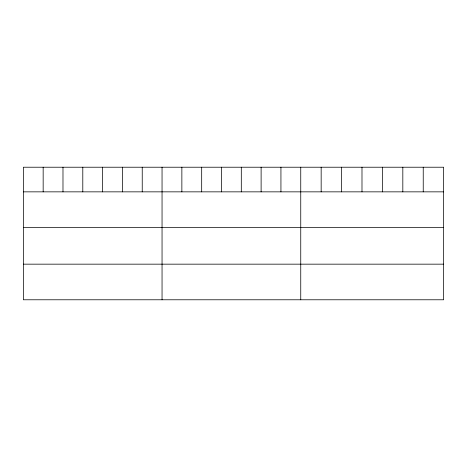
<?xml version="1.0" encoding="UTF-8"?>
<svg xmlns="http://www.w3.org/2000/svg" width="467" height="467" viewBox="0 0 467 467"><rect width="100%" height="100%" fill="white"/><g stroke="black" fill="none" stroke-linecap="round" stroke-linejoin="round"><path stroke-width="0.7" d="M443.65 191.849L443.65 299.779L23.35 299.779L23.35 167.221L443.65 167.221L443.65 191.849L23.35 191.849M23.35 227.464L443.65 227.464M23.35 264.164L443.65 264.164M423.236 167.221L423.236 191.849M402.823 167.221L402.823 191.849M382.409 167.221L382.409 191.849M361.989 167.221L361.989 191.849M341.575 167.221L341.575 191.849M321.162 167.221L321.162 191.849M300.748 167.221L300.748 299.779M280.936 167.221L280.936 191.849M261.117 167.221L261.117 191.849M241.305 167.221L241.305 191.849M221.492 167.221L221.492 191.849M201.68 167.221L201.68 191.849M181.861 167.221L181.861 191.849M162.049 167.221L162.049 299.779M142.237 167.221L142.237 191.849M122.418 167.221L122.418 191.849M102.606 167.221L102.606 191.849M82.793 167.221L82.793 191.849M62.981 167.221L62.981 191.849M43.162 167.221L43.162 191.849"/></g></svg>
